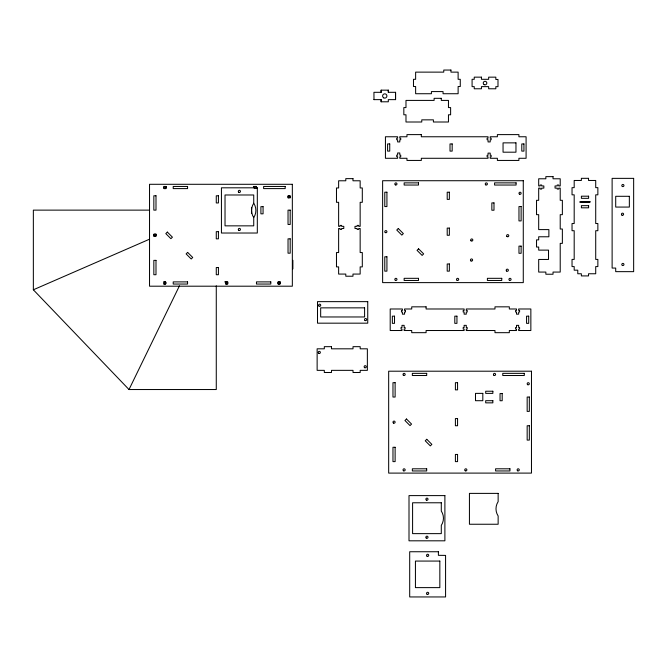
<?xml version="1.0" encoding="UTF-8"?>
<svg xmlns="http://www.w3.org/2000/svg" width="667" height="667" viewBox="0 0 667 667"><rect width="100%" height="100%" fill="white"/><g stroke="black" fill="none" stroke-linecap="round" stroke-linejoin="round"><path stroke-width="1" d="M149.35 210.13L33.35 210.13L33.35 289.786L129.006 389.536L179.456 285.818M33.35 289.786L149.583 239.17M373.987 99.633L373.937 92.313L381.165 92.313L381.107 90.162L388.377 90.162L388.377 92.313M373.937 99.633L381.165 99.633L381.165 101.793L388.336 101.793L388.277 99.633L395.581 99.633L395.581 92.313L388.277 92.313L388.277 90.162M253.377 186.452L256.462 186.452L256.462 188.603M163.465 281.891L165.616 281.891L165.616 284.042L163.465 284.042M224.671 281.891L227.755 281.891L227.755 284.042L225.604 284.042L225.604 281.891M129.006 389.536L216.275 389.536L216.275 285.835M395.531 92.313L395.531 99.633M381.165 90.162L381.165 92.313M381.107 99.633L381.107 101.793M292.88 260.305L292.88 268.918M290.187 197.932L290.187 195.781L288.036 195.781L288.036 197.932M254.302 186.452L254.302 188.603M253.735 203.243L253.735 194.989L225.029 194.989L225.029 225.846L253.735 225.846L253.735 217.592A13.04 13.04 0 0 0 253.735 203.243A13.04 13.04 0 0 0 253.735 217.592M251.576 207.354L251.576 213.482M254.844 188.461A1.076 1.076 0 0 1 254.561 186.835A1.076 1.076 0 0 1 256.203 186.835A1.076 1.076 0 0 1 255.92 188.461M167.342 232.091L165.816 233.617L170.894 238.686L172.419 237.169L167.342 232.091M187.635 252.393L186.118 253.91L191.196 258.988L192.713 257.462L187.635 252.393M398.282 228.523L396.757 230.04L401.834 235.118L403.352 233.592L398.282 228.523M418.576 248.816L417.05 250.342L422.128 255.411L423.653 253.894L418.576 248.816M406.478 419.001L404.952 420.518L410.03 425.596L411.547 424.07L406.478 419.001M426.772 439.295L425.254 440.82L430.323 445.889L431.849 444.372L426.772 439.295M450.942 70.052L443.763 70.052L443.763 72.128L415.633 72.128L415.633 79.306L413.482 79.306L413.482 86.518L415.633 86.518L415.633 93.73L431.424 93.73L431.424 91.579L443.046 91.579L443.046 93.73L458.121 93.73L458.121 86.518L460.272 86.518L460.272 79.306L458.121 79.306L458.121 72.128L450.942 72.128L450.942 70.052M481.449 77.155L474.237 77.155L474.237 79.306L472.086 79.306L472.086 86.627L474.237 86.627L474.237 88.778L481.449 88.778L481.449 86.627L488.661 86.627L488.661 88.778L495.839 88.778L495.839 86.66L497.991 86.66L497.991 79.481L495.839 79.481L495.839 77.155L488.661 77.155L488.661 79.306L481.449 79.306L481.449 77.155M441.287 98.324L434.117 98.324L434.117 100.409L405.986 100.409L405.986 107.579L403.827 107.579L403.827 114.791L405.986 114.791L405.986 122.003L421.769 122.003L421.769 119.852L433.4 119.852L433.4 122.003L448.466 122.003L448.466 114.791L450.617 114.791L450.617 107.579L448.466 107.579L448.466 100.409L441.287 100.409L441.287 98.324M421.319 134.609L406.962 134.609L406.962 136.76L399.783 136.76L399.783 138.194L400.717 138.194L400.717 139.77L399.783 139.77L399.783 141.929L397.632 141.929L397.632 139.77L396.698 139.77L396.698 138.194L397.632 138.194L397.632 136.76L385.434 136.76L385.434 158.287L397.632 158.287L397.632 156.712L396.698 156.712L396.698 155.128L397.632 155.128L397.632 152.976L399.783 152.976L399.783 155.128L400.717 155.128L400.717 156.853L399.783 156.853L399.783 158.287L406.962 158.287L406.962 160.439L421.319 160.439L421.319 158.287L488.052 158.287L488.052 156.853L487.118 156.853L487.118 155.278L488.052 155.278L488.052 153.118L490.203 153.118L490.203 155.278L491.137 155.278L491.137 156.853L490.203 156.853L490.203 158.287L497.382 158.287L497.382 160.439L518.909 160.439L518.909 158.287L526.088 158.287L526.088 136.76L518.909 136.76L518.909 134.609L497.382 134.609L497.382 136.76L490.203 136.76L490.203 138.194L491.137 138.194L491.137 139.77L490.203 139.77L490.203 141.929L488.052 141.929L488.052 139.77L487.118 139.77L487.118 138.194L488.052 138.194L488.052 136.76L421.319 136.76L421.319 134.609M515.966 142.863L503.051 142.863L503.051 152.193L515.966 152.193L515.966 142.863M389.736 143.939L387.585 143.939L387.585 151.109L389.736 151.109L389.736 143.939M452.176 143.939L450.017 143.939L450.017 151.109L452.176 151.109L452.176 143.939M523.937 143.939L521.786 143.939L521.786 151.109L523.937 151.109L523.937 143.939M553.035 176.63L545.856 176.63L545.856 178.781L538.686 178.781L538.686 185.96L540.12 185.96L540.12 185.026L541.696 185.026L541.696 185.96L543.847 185.96L543.847 188.111L541.696 188.111L541.696 189.044L540.12 189.044L540.12 188.111L538.686 188.111L538.686 200.308L536.526 200.308L536.526 214.666L538.686 214.666L538.686 229.598L548.874 229.598L548.874 236.777L538.686 236.777L538.686 239.862L536.526 239.862L536.526 247.04L538.686 247.04L538.686 250.125L548.516 250.125L548.516 259.455L538.686 259.455L538.686 272.069L545.856 272.069L545.856 274.229L553.035 274.229L553.035 272.069L560.213 272.069L560.213 243.372L562.364 243.372L562.364 229.014L560.213 229.014L560.213 214.666L562.364 214.666L562.364 200.308L560.213 200.308L560.213 188.111L558.779 188.111L558.779 189.044L557.195 189.044L557.195 188.111L555.044 188.111L555.044 185.96L557.195 185.96L557.195 185.026L558.779 185.026L558.779 185.96L560.213 185.96L560.213 178.781L553.035 178.781L553.035 176.63M588.536 178.322L581.366 178.322L581.366 180.474L574.187 180.474L574.187 187.652L572.036 187.652L572.036 194.822L574.187 194.822L574.187 223.528L572.036 223.528L572.036 230.707L574.187 230.707L574.187 259.413L572.036 259.413L572.036 266.583L574.187 266.583L574.187 270.177L577.772 270.177L577.772 273.762L581.366 273.762L581.366 275.913L588.536 275.913L588.536 273.762L595.714 273.762L595.714 266.583L597.865 266.583L597.865 259.413L595.714 259.413L595.714 230.707L597.865 230.707L597.865 223.528L595.714 223.528L595.714 194.822L597.865 194.822L597.865 187.652L595.714 187.652L595.714 180.474L588.536 180.474L588.536 178.322M633.65 178.364L612.123 178.364L612.123 268.067L615.708 268.067L615.708 271.652L633.65 271.652L633.65 178.364M352.976 178.631L345.798 178.631L345.798 180.782L338.628 180.782L338.628 187.961L336.476 187.961L336.476 202.309L338.628 202.309L338.628 226.346L340.062 226.346L340.062 225.413L341.637 225.413L341.637 226.346L343.788 226.346L343.788 228.506L341.637 228.506L341.637 229.431L340.062 229.431L340.062 228.506L338.628 228.506L338.628 252.543L336.476 252.543L336.476 266.892L338.628 266.892L338.628 274.07L345.798 274.07L345.798 276.221L352.976 276.221L352.976 274.07L360.155 274.07L360.155 266.892L362.306 266.892L362.306 252.543L360.155 252.543L360.155 228.506L358.721 228.506L358.721 229.431L357.137 229.431L357.137 228.506L354.986 228.506L354.986 226.346L357.137 226.346L357.137 225.413L358.721 225.413L358.721 226.346L360.155 226.346L360.155 202.309L362.306 202.309L362.306 187.961L360.155 187.961L360.155 180.782L352.976 180.782L352.976 178.631M523.278 180.724L382.625 180.724L382.625 282.625L523.278 282.625L523.278 180.724M418.501 182.875L404.152 182.875L404.152 185.034L418.501 185.034L418.501 182.875M516.1 182.875L494.572 182.875L494.572 185.034L516.1 185.034L516.1 182.875M292.338 184.292L149.533 184.292L149.533 286.201L292.338 286.201L292.338 184.292M166.041 186.452L163.882 186.452L163.882 188.603L166.041 188.603L166.041 186.452M187.569 186.452L173.212 186.452L173.212 188.603L187.569 188.603L187.569 186.452M285.168 186.452L263.632 186.452L263.632 188.603L285.168 188.603L285.168 186.452M257.32 187.811L221.436 187.811L221.436 233.025L257.32 233.025L257.32 187.811M386.927 192.204L384.776 192.204L384.776 206.562L386.927 206.562L386.927 192.204M449.358 192.204L447.207 192.204L447.207 199.383L449.358 199.383L449.358 192.204M155.995 195.781L153.835 195.781L153.835 210.13L155.995 210.13L155.995 195.781M218.426 195.781L216.275 195.781L216.275 202.951L218.426 202.951L218.426 195.781M588.611 196.19L581.399 196.19L581.399 198.341L588.611 198.341L588.611 196.19M629.348 196.298L615.708 196.298L615.708 207.07L629.348 207.07L629.348 196.298M589.978 201.642L579.931 201.642L579.931 202.359L589.978 202.359L589.978 201.642M493.997 202.901L491.846 202.901L491.846 210.222L493.997 210.222L493.997 202.901M588.611 205.661L581.399 205.661L581.399 207.812L588.611 207.812L588.611 205.661M263.065 206.653L260.905 206.653L260.905 213.824L263.065 213.824L263.065 206.653M521.127 206.562L518.968 206.562L518.968 220.91L521.127 220.91L521.127 206.562M290.187 210.13L288.036 210.13L288.036 224.479L290.187 224.479L290.187 210.13M449.358 228.089L447.207 228.089L447.207 235.268L449.358 235.268L449.358 228.089M218.426 231.657L216.275 231.657L216.275 238.836L218.426 238.836L218.426 231.657M155.995 234.167L153.835 234.167L153.835 236.326L155.995 236.326L155.995 234.167M290.187 238.836L288.036 238.836L288.036 253.185L290.187 253.185L290.187 238.836M521.127 246.115L518.968 246.115L518.968 253.293L521.127 253.293L521.127 246.115M386.927 256.795L384.776 256.795L384.776 271.144L386.927 271.144L386.927 256.795M155.995 260.363L153.835 260.363L153.835 274.721L155.995 274.721L155.995 260.363M449.358 263.974L447.207 263.974L447.207 271.144L449.358 271.144L449.358 263.974M218.426 267.542L216.275 267.542L216.275 274.721L218.426 274.721L218.426 267.542M418.501 278.322L404.152 278.322L404.152 280.474L418.501 280.474L418.501 278.322M501.751 278.322L487.394 278.322L487.394 280.474L501.751 280.474L501.751 278.322M187.569 281.891L173.212 281.891L173.212 284.042L187.569 284.042L187.569 281.891M270.81 281.891L256.462 281.891L256.462 284.042L270.81 284.042L270.81 281.891M280.14 281.891L277.989 281.891L277.989 284.042L280.14 284.042L280.14 281.891M367.742 301.642L317.509 301.642L317.509 323.17L367.742 323.17L367.742 301.642M426.088 306.837L411.731 306.837L411.731 308.988L404.561 308.988L404.561 310.422L405.486 310.422L405.486 312.006L404.561 312.006L404.561 314.157L402.401 314.157L402.401 312.006L401.467 312.006L401.467 310.422L402.401 310.422L402.401 308.988L390.203 308.988L390.203 330.515L401.984 330.515L401.984 329.081L401.05 329.081L401.05 327.505L401.984 327.505L401.984 325.354L404.135 325.354L404.135 327.505L405.069 327.505L405.069 329.081L404.135 329.081L404.135 330.515L411.731 330.515L411.731 332.675L426.088 332.675L426.088 330.515L464.124 330.515L464.124 329.081L463.19 329.081L463.19 327.505L464.124 327.505L464.124 325.354L466.275 325.354L466.275 327.505L467.208 327.505L467.208 329.081L466.275 329.081L466.275 330.515L494.981 330.515L494.981 332.675L509.33 332.675L509.33 330.515L516.508 330.515L516.508 329.081L515.574 329.081L515.574 327.505L516.508 327.505L516.508 325.354L518.659 325.354L518.659 327.505L519.593 327.505L519.593 329.081L518.659 329.081L518.659 330.515L530.857 330.515L530.857 308.988L518.659 308.988L518.659 310.422L519.593 310.422L519.593 312.006L518.659 312.006L518.659 314.157L516.508 314.157L516.508 312.006L515.574 312.006L515.574 310.422L516.508 310.422L516.508 308.988L509.33 308.988L509.33 306.837L494.981 306.837L494.981 308.988L466.275 308.988L466.275 310.422L467.208 310.422L467.208 312.006L466.275 312.006L466.275 314.157L464.124 314.157L464.124 312.006L463.19 312.006L463.19 310.422L464.124 310.422L464.124 308.988L426.088 308.988L426.088 306.837M364.591 307.854L320.669 307.854L320.669 316.967L364.591 316.967L364.591 307.854M394.514 316.166L392.354 316.166L392.354 323.345L394.514 323.345L394.514 316.166M456.945 316.166L454.794 316.166L454.794 323.345L456.945 323.345L456.945 316.166M528.706 316.166L526.555 316.166L526.555 323.345L528.706 323.345L528.706 316.166M331.482 346.665L324.312 346.665L324.312 348.816L317.133 348.816L317.133 370.352L324.312 370.352L324.312 372.503L331.482 372.503L331.482 370.352L353.01 370.352L353.01 372.503L360.188 372.503L360.188 370.352L367.367 370.352L367.367 348.816L360.188 348.816L360.188 346.665L353.01 346.665L353.01 348.816L331.482 348.816L331.482 346.665M531.474 371.202L388.669 371.202L388.669 473.103L531.474 473.103L531.474 371.202M426.697 373.353L412.348 373.353L412.348 375.513L426.697 375.513L426.697 373.353M524.295 373.353L502.768 373.353L502.768 375.513L524.295 375.513L524.295 373.353M395.122 382.683L392.971 382.683L392.971 397.04L395.122 397.04L395.122 382.683M457.562 382.683L455.403 382.683L455.403 389.862L457.562 389.862L457.562 382.683M492.863 391.229L485.693 391.229L485.693 393.38L492.863 393.38L492.863 391.229M482.816 393.38L475.496 393.38L475.496 400.7L482.816 400.7L482.816 393.38M502.193 393.555L500.042 393.555L500.042 400.734L502.193 400.734L502.193 393.555M529.323 397.04L527.163 397.04L527.163 411.389L529.323 411.389L529.323 397.04M492.863 400.7L485.693 400.7L485.693 402.851L492.863 402.851L492.863 400.7M457.562 418.568L455.403 418.568L455.403 425.746L457.562 425.746L457.562 418.568M529.323 425.746L527.163 425.746L527.163 440.095L529.323 440.095L529.323 425.746M395.122 447.274L392.971 447.274L392.971 461.622L395.122 461.622L395.122 447.274M457.562 454.444L455.403 454.444L455.403 461.622L457.562 461.622L457.562 454.444M426.697 468.801L412.348 468.801L412.348 470.952L426.697 470.952L426.697 468.801M509.947 468.801L495.589 468.801L495.589 470.952L509.947 470.952L509.947 468.801M498.141 493.388L469.435 493.388L469.435 524.245L498.141 524.245L498.141 515.991A13.04 13.04 0 0 1 498.141 501.642L498.141 493.388M444.889 495.606L409.004 495.606L409.004 540.812L444.889 540.812L444.889 495.606M441.296 502.776L412.59 502.776L412.59 533.633L441.296 533.633L441.296 525.388A13.04 13.04 0 0 0 441.296 511.03L441.296 502.776M438.394 551.742L409.696 551.742L409.696 596.948L445.573 596.948L445.573 555.403L438.394 555.328L438.394 551.742M439.836 561.072L415.433 561.072L415.433 587.619L439.836 587.619L439.836 561.072M383.683 97.841A2.151 2.151 0 0 0 386.91 95.973A2.151 2.151 0 0 0 383.683 94.114A2.151 2.151 0 0 0 383.683 97.841M484.142 84.626A1.793 1.793 0 0 0 486.827 83.075A1.793 1.793 0 0 0 484.142 81.516A1.793 1.793 0 0 0 484.142 84.626M622.344 186.468A1.076 1.076 0 0 0 623.962 185.534A1.076 1.076 0 0 0 622.344 184.609A1.076 1.076 0 0 0 622.344 186.468M621.986 215.174A1.076 1.076 0 0 0 623.603 214.24A1.076 1.076 0 0 0 621.986 213.307A1.076 1.076 0 0 0 621.986 215.174M622.344 265.408A1.076 1.076 0 0 0 623.962 264.474A1.076 1.076 0 0 0 622.344 263.54A1.076 1.076 0 0 0 622.344 265.408M365.057 320.519A1.076 1.076 0 0 0 366.667 319.585A1.076 1.076 0 0 0 365.057 318.651A1.076 1.076 0 0 0 365.057 320.519M318.901 305.995A1.076 1.076 0 0 0 320.702 305.511A1.076 1.076 0 0 0 319.385 304.194A1.076 1.076 0 0 0 318.901 305.995M318.751 353.343A1.076 1.076 0 0 0 320.36 352.409A1.076 1.076 0 0 0 318.751 351.476A1.076 1.076 0 0 0 318.751 353.343M364.674 367.692A1.076 1.076 0 0 0 366.291 366.758A1.076 1.076 0 0 0 364.674 365.824A1.076 1.076 0 0 0 364.674 367.692M427.097 556.261A1.076 1.076 0 0 0 428.714 555.328A1.076 1.076 0 0 0 427.097 554.394A1.076 1.076 0 0 0 427.097 556.261M427.097 594.297A1.076 1.076 0 0 0 428.714 593.363A1.076 1.076 0 0 0 427.097 592.429A1.076 1.076 0 0 0 427.097 594.297M426.405 500.125A1.076 1.076 0 0 0 428.022 499.191A1.076 1.076 0 0 0 426.405 498.257A1.076 1.076 0 0 0 426.405 500.125M426.18 537.986A1.076 1.076 0 0 0 427.981 537.502A1.076 1.076 0 0 0 426.663 536.185A1.076 1.076 0 0 0 426.18 537.986M393.513 423.086A1.076 1.076 0 0 0 395.122 422.153A1.076 1.076 0 0 0 393.513 421.219A1.076 1.076 0 0 0 393.513 423.086M403.335 375.196A1.076 1.076 0 0 0 405.136 374.712A1.076 1.076 0 0 0 403.818 373.395A1.076 1.076 0 0 0 403.335 375.196M493.98 375.363A1.076 1.076 0 0 0 495.589 374.429A1.076 1.076 0 0 0 493.98 373.503A1.076 1.076 0 0 0 493.98 375.363M527.705 384.692A1.076 1.076 0 0 0 529.323 383.758A1.076 1.076 0 0 0 527.705 382.833A1.076 1.076 0 0 0 527.705 384.692M517.659 470.81A1.076 1.076 0 0 0 519.276 469.876A1.076 1.076 0 0 0 517.659 468.943A1.076 1.076 0 0 0 517.659 470.81M465.274 470.81A1.076 1.076 0 0 0 466.883 469.876A1.076 1.076 0 0 0 465.274 468.943A1.076 1.076 0 0 0 465.274 470.81M403.56 470.81A1.076 1.076 0 0 0 405.169 469.876A1.076 1.076 0 0 0 403.56 468.943A1.076 1.076 0 0 0 403.56 470.81M506.511 270.994A1.084 1.084 0 0 0 508.321 270.502A1.084 1.084 0 0 0 506.995 269.176A1.084 1.084 0 0 0 506.511 270.994M470.985 260.947A1.084 1.084 0 0 0 472.62 260.013A1.084 1.084 0 0 0 471.002 259.071A1.084 1.084 0 0 0 470.985 260.947M470.985 240.779A1.084 1.084 0 0 0 472.795 240.295A1.084 1.084 0 0 0 471.469 238.969A1.084 1.084 0 0 0 470.985 240.779M506.937 236.477A1.084 1.084 0 0 0 508.754 235.985A1.084 1.084 0 0 0 507.42 234.659A1.084 1.084 0 0 0 506.937 236.477M395.364 280.332A1.076 1.076 0 0 0 396.973 279.398A1.076 1.076 0 0 0 395.364 278.464A1.076 1.076 0 0 0 395.364 280.332M385.318 232.608A1.076 1.076 0 0 0 386.927 231.674A1.076 1.076 0 0 0 385.318 230.74A1.076 1.076 0 0 0 385.318 232.608M395.364 184.884A1.076 1.076 0 0 0 396.973 183.959A1.076 1.076 0 0 0 395.364 183.025A1.076 1.076 0 0 0 395.364 184.884M485.784 184.884A1.076 1.076 0 0 0 487.394 183.959A1.076 1.076 0 0 0 485.784 183.025A1.076 1.076 0 0 0 485.784 184.884M519.51 194.214A1.076 1.076 0 0 0 521.127 193.28A1.076 1.076 0 0 0 519.51 192.354A1.076 1.076 0 0 0 519.51 194.214M509.463 280.332A1.076 1.076 0 0 0 511.08 279.398A1.076 1.076 0 0 0 509.463 278.464A1.076 1.076 0 0 0 509.463 280.332M457.078 280.332A1.076 1.076 0 0 0 458.688 279.398A1.076 1.076 0 0 0 457.078 278.464A1.076 1.076 0 0 0 457.078 280.332M238.844 192.329A1.076 1.076 0 0 0 240.453 191.404A1.076 1.076 0 0 0 238.844 190.47A1.076 1.076 0 0 0 238.844 192.329M238.844 230.365A1.076 1.076 0 0 0 240.453 229.431A1.076 1.076 0 0 0 238.844 228.506A1.076 1.076 0 0 0 238.844 230.365M154.377 236.176A1.076 1.076 0 0 0 155.995 235.251A1.076 1.076 0 0 0 154.377 234.317A1.076 1.076 0 0 0 154.377 236.176M164.424 188.461A1.076 1.076 0 0 0 166.041 187.527A1.076 1.076 0 0 0 164.424 186.593A1.076 1.076 0 0 0 164.424 188.461M288.569 197.791A1.076 1.076 0 0 0 290.187 196.857A1.076 1.076 0 0 0 288.569 195.923A1.076 1.076 0 0 0 288.569 197.791M278.523 283.9A1.076 1.076 0 0 0 280.14 282.966A1.076 1.076 0 0 0 278.523 282.041A1.076 1.076 0 0 0 278.523 283.9M226.138 283.9A1.076 1.076 0 0 0 227.755 282.966A1.076 1.076 0 0 0 226.138 282.041A1.076 1.076 0 0 0 226.138 283.9M164.424 283.9A1.076 1.076 0 0 0 166.041 282.966A1.076 1.076 0 0 0 164.424 282.041A1.076 1.076 0 0 0 164.424 283.9"/></g></svg>
